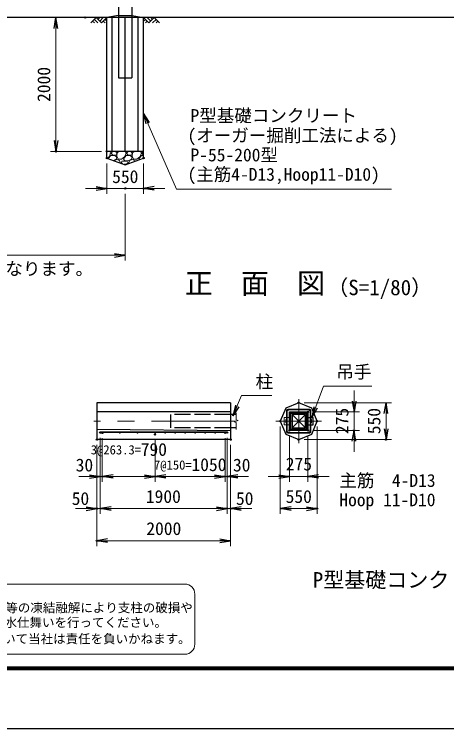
# Model space of a CAD drawing. Units: millimetres, scale not verified. Extents: x -16799 to 16801, y -11879 to 11881.
# Drawn here: x -10322 to -3846, y -11879 to -1191 of the extents above; entities that cross this region are included whole.
import ezdxf
from ezdxf.enums import TextEntityAlignment as Align

# ---------------------------------------------------------------- set-up
doc = ezdxf.new("R2010")
doc.units = ezdxf.units.MM
doc.header["$LTSCALE"] = 40
doc.header["$PDMODE"] = 32
doc.header["$PDSIZE"] = 20
doc.linetypes.add('DASHED', pattern=[7.5, 6, -1.5])
doc.linetypes.add('USER1', pattern=[50.8, 31.75, -6.35, 6.35, -6.35])
for name, color, linetype, lineweight in [('0-0_D-TTL-TXT', 7, 'Continuous', 13), ('0-1_D-STR1', 1, 'Continuous', 25), ('0-2_D-BMK', 2, 'USER1', 13), ('0-3_D-STR3', 3, 'Continuous', 13), ('0-5_D-STR-DIM', 7, 'Continuous', 13), ('0-6_D-STR-TXT', 7, 'Continuous', 13), ('0-7_D-STR4', 7, 'Continuous', 25), ('0-8_0', 7, 'Continuous', 25), ('0-A_D-DCR-HCH', 7, 'Continuous', 13), ('0-B_D-BGD', 7, 'Continuous', 25), ('0-C_D-TTL', 7, 'Continuous', 25)]:
    doc.layers.add(name, color=color, linetype=linetype, lineweight=lineweight)
doc.layers.add('0-9_Defpoints', color=8, linetype='Continuous')
doc.styles.add('ＭＳ ゴシック', font='')
doc.styles.get('ＭＳ ゴシック').set_extended_font_data('MS Gothic')

# ---------------------------------------------------------------- blocks, each defined once
blk = doc.blocks.new('_Open')
at = {"layer": '0-8_0'}
blk.add_line((-40, 6.67), (0, 0), dxfattribs=at)
blk.add_lwpolyline([(-40, -6.67), (0, 0), (-40, 0)], dxfattribs=at)

msp = doc.modelspace()

# ---------------------------------------------------------------- linework, layer by layer
at = {"layer": '0-0_D-TTL-TXT', "color": 2}
for p, q in [((-7768.35, -9714.62), (-15105, -9714.62)), ((-7618.35, -10614.62), (-7618.35, -9864.62)), ((-15105, -10764.62), (-7768.35, -10764.62))]:
    msp.add_line(p, q, dxfattribs=at)
for centre, start, end in [((-7768.35, -9864.62), 0, 90), ((-7768.35, -10614.62), 270, 0)]:
    msp.add_arc(centre, 150, start, end, dxfattribs=at)
at = {"layer": '0-1_D-STR1'}
for p, q in [((-8760.8, -1029.87), (-8760.8, -2141.57)), ((-8560.8, -976.29), (-8560.8, -2141.57)), ((-8760.8, -2141.57), (-8560.8, -2141.57)), ((-6996.86, -7177.96), (-7083.61, -7177.96)), ((-5962.81, -7177.96), (-6162.81, -7377.96)), ((-6162.81, -7177.96), (-5962.81, -7377.96)), ((-6996.86, -7377.96), (-7083.61, -7377.96))]:
    msp.add_line(p, q, dxfattribs=at)
at = {"layer": '0-1_D-STR1', "linetype": 'DASHED'}
msp.add_line((-7083.61, -7377.96), (-7983.61, -7377.96), dxfattribs=at)
msp.add_lwpolyline([(-7083.61, -7177.96), (-7983.61, -7177.96), (-7983.61, -7377.96)], dxfattribs=at)
at = {"layer": '0-1_D-STR1'}
msp.add_lwpolyline([(-6162.81, -7177.96), (-6162.81, -7377.96), (-5962.81, -7377.96), (-5962.81, -7177.96)], close=True, dxfattribs=at)
at = {"layer": '0-2_D-BMK'}
for p, q in [((-6062.81, -6949.01), (-6062.81, -7606.91)), ((-6996.86, -7277.96), (-9129.47, -7277.96)), ((-6406.75, -7277.96), (-5718.87, -7277.96))]:
    msp.add_line(p, q, dxfattribs=at)
at = {"layer": '0-3_D-STR3'}
for p, q in [((-6244.31, -7112.96), (-6244.31, -7442.96)), ((-6234.31, -7442.96), (-6234.31, -7112.96)), ((-5897.81, -7096.46), (-6227.81, -7096.46)), ((-6227.81, -7106.46), (-5897.81, -7106.46)), ((-5891.31, -7112.96), (-5891.31, -7442.96)), ((-5881.31, -7112.96), (-5881.31, -7442.96)), ((-6278.81, -7332.96), (-6278.81, -7222.96)), ((-6200.31, -7222.96), (-6278.81, -7222.96)), ((-6253.31, -7298.46), (-6253.31, -7257.46)), ((-6244.31, -7298.46), (-6244.31, -7257.46)), ((-6200.31, -7332.96), (-6278.81, -7332.96)), ((-7133.61, -7436.46), (-9033.61, -7436.46)), ((-9033.61, -7436.46), (-9033.61, -7449.46)), ((-7133.61, -7449.46), (-9033.61, -7449.46)), ((-7133.61, -7436.46), (-7133.61, -7449.46)), ((-5897.81, -7449.46), (-6227.81, -7449.46)), ((-5897.81, -7459.46), (-6227.81, -7459.46))]:
    msp.add_line(p, q, dxfattribs=at)
for centre, radius in [((-6227.81, -7112.96), 6.5), ((-5897.81, -7112.96), 6.5), ((-9003.61, -7454.46), 5), ((-8740.21, -7454.46), 5), ((-8476.91, -7454.46), 5), ((-8213.61, -7454.46), 5), ((-8063.61, -7454.46), 5), ((-7913.61, -7454.46), 5), ((-7763.61, -7454.46), 5), ((-7613.61, -7454.46), 5), ((-7463.61, -7454.46), 5), ((-7313.61, -7454.46), 5), ((-7163.61, -7454.46), 5), ((-6227.81, -7442.96), 6.5), ((-5897.81, -7442.96), 6.5)]:
    msp.add_circle(centre, radius, dxfattribs=at)
for centre, radius, start, end in [((-6227.81, -7112.96), 16.5, 90, 180), ((-5897.81, -7112.96), 16.5, 0, 90), ((-6248.81, -7257.46), 4.5, 0, 180), ((-6248.81, -7298.46), 4.5, 180, 0), ((-6227.81, -7442.96), 16.5, 180, 270), ((-5897.81, -7442.96), 16.5, 270, 0)]:
    msp.add_arc(centre, radius, start, end, dxfattribs=at)
at = {"layer": '0-5_D-STR-DIM'}
for p, q in [((-9340.8, -1241.57), (-9779.03, -1241.57)), ((-9699.03, -1401.57), (-9699.03, -3081.57)), ((-9015.8, -3241.57), (-9779.03, -3241.57)), ((-8935.8, -3421.57), (-8935.8, -3876.44)), ((-8385.8, -3421.57), (-8385.8, -3876.44)), ((-9095.8, -3796.44), (-9255.8, -3796.44)), ((-8935.8, -3796.44), (-8385.8, -3796.44)), ((-8225.8, -3796.44), (-8065.8, -3796.44)), ((-8660.8, -3876.44), (-8660.8, -4876.44)), ((-8820.8, -4796.44), (-12908.8, -4796.44)), ((-5234.49, -6980.46), (-5234.49, -6820.46)), ((-5982.81, -7002.96), (-4674.49, -7002.96)), ((-6996.86, -7152.96), (-6996.86, -7256.16)), ((-5845.31, -7140.46), (-5154.49, -7140.46)), ((-5234.49, -7140.46), (-5234.49, -7415.46)), ((-6966.9, -7267.06), (-7026.81, -7288.86)), ((-6996.86, -7256.16), (-6966.9, -7267.06)), ((-4754.49, -7162.96), (-4754.49, -7392.96)), ((-7026.81, -7288.86), (-6996.86, -7299.77)), ((-6996.86, -7299.77), (-6996.86, -7402.96)), ((-6337.81, -7357.96), (-6337.81, -8666.28)), ((-5787.81, -7357.96), (-5787.81, -8666.28)), ((-5845.31, -7415.46), (-5154.49, -7415.46)), ((-9033.61, -7529.46), (-9033.61, -8186.28)), ((-9033.61, -7529.46), (-9033.61, -8666.28)), ((-9033.61, -7529.46), (-9033.61, -8666.28)), ((-9003.61, -7534.46), (-9003.61, -8186.28)), ((-9003.61, -7534.46), (-9003.61, -8186.28)), ((-8213.61, -7557.96), (-8213.61, -8186.28)), ((-8213.51, -7557.96), (-8213.51, -8186.28)), ((-7163.61, -7534.46), (-7163.61, -8186.28)), ((-7163.61, -7534.46), (-7163.61, -8186.28)), ((-7133.61, -7529.46), (-7133.61, -8186.28)), ((-7133.61, -7529.46), (-7133.61, -8666.28)), ((-7133.61, -7529.46), (-7133.61, -8666.28)), ((-6200.31, -7495.46), (-6200.31, -8186.28)), ((-5982.81, -7552.96), (-4674.49, -7552.96)), ((-5925.31, -7495.46), (-5925.31, -8186.28)), ((-5234.49, -7575.46), (-5234.49, -7735.46)), ((-9083.61, -7632.96), (-9083.61, -8666.28)), ((-9083.61, -7632.96), (-9083.61, -9146.28)), ((-7083.61, -7632.96), (-7083.61, -8666.28)), ((-7083.61, -7632.96), (-7083.61, -9146.28)), ((-9193.61, -8106.28), (-9353.61, -8106.28)), ((-9033.61, -8106.28), (-9003.61, -8106.28)), ((-8373.51, -8106.28), (-8843.61, -8106.28)), ((-8843.61, -8106.28), (-8683.61, -8106.28)), ((-7323.61, -8106.28), (-8053.61, -8106.28)), ((-7323.61, -8106.28), (-7483.61, -8106.28)), ((-7163.61, -8106.28), (-7133.61, -8106.28)), ((-6973.61, -8106.28), (-6813.61, -8106.28)), ((-6360.31, -8106.28), (-6520.31, -8106.28)), ((-6200.31, -8106.28), (-5925.31, -8106.28)), ((-5765.31, -8106.28), (-5605.31, -8106.28)), ((-9243.61, -8586.28), (-9403.61, -8586.28)), ((-9033.61, -8586.28), (-9083.61, -8586.28)), ((-8873.61, -8586.28), (-8713.61, -8586.28)), ((-8873.61, -8586.28), (-7293.61, -8586.28)), ((-7293.61, -8586.28), (-7453.61, -8586.28)), ((-7133.61, -8586.28), (-7083.61, -8586.28)), ((-6923.61, -8586.28), (-6763.61, -8586.28)), ((-6177.81, -8586.28), (-5947.81, -8586.28)), ((-7243.61, -9066.28), (-8923.61, -9066.28))]:
    msp.add_line(p, q, dxfattribs=at)
at = {"layer": '0-6_D-STR-TXT'}
for points in [[(-4670.62, -3805.6), (-7892.59, -3805.6), (-8385, -2673.95)], [(-4967.71, -6752.34), (-5691.2, -6752.34), (-5866.54, -7221.09)], [(-6462.67, -6895.36), (-6920.17, -6895.36), (-7047.47, -7196.76)]]:
    msp.add_lwpolyline(points, dxfattribs=at)
at = {"layer": '0-7_D-STR4'}
for p, q in [((-8760.8, -1211.57), (-8935.8, -1241.57)), ((-8855.25, -3241.57), (-8855.25, -1241.57)), ((-8660.8, -3241.57), (-8660.8, -1241.57)), ((-8560.8, -1211.57), (-8385.8, -1241.57)), ((-8466.35, -3241.57), (-8466.35, -1241.57)), ((-7083.61, -7002.96), (-9083.61, -7002.96)), ((-9083.61, -7002.96), (-9083.61, -7552.96)), ((-7083.61, -7002.96), (-7083.61, -7552.96)), ((-7083.61, -7552.96), (-9083.61, -7552.96))]:
    msp.add_line(p, q, dxfattribs=at)
msp.add_lwpolyline([(-8935.8, -3341.57), (-8660.8, -3441.57), (-8385.8, -3341.57)], dxfattribs=at)
for points in [[(-6062.81, -7002.96), (-6257.27, -7083.51), (-6337.81, -7277.96), (-6257.27, -7472.42), (-6062.81, -7552.96), (-5868.36, -7472.42), (-5787.81, -7277.96), (-5868.36, -7083.51)], [(-6200.31, -7140.46), (-5925.31, -7140.46), (-5925.31, -7415.46), (-6200.31, -7415.46)], [(-6180.31, -7160.46), (-5945.31, -7160.46), (-5945.31, -7395.46), (-6180.31, -7395.46)]]:
    msp.add_lwpolyline(points, close=True, dxfattribs=at)
at = {"layer": '0-8_0'}
for p, q in [((-7083.61, -7140.46), (-9083.61, -7140.46)), ((-6200.31, -7140.46), (-6180.31, -7160.46)), ((-5925.31, -7140.46), (-5945.31, -7160.46)), ((-9083.61, -7395.46), (-7083.61, -7415.46)), ((-6200.31, -7415.46), (-6180.31, -7395.46)), ((-5945.31, -7395.46), (-5925.31, -7415.46))]:
    msp.add_line(p, q, dxfattribs=at)
at = {"layer": '0-8_0', "color": 3}
for p, q in [((-5925.31, -7222.96), (-5846.81, -7222.96)), ((-5881.31, -7298.46), (-5881.31, -7257.46)), ((-5872.31, -7298.46), (-5872.31, -7257.46)), ((-5846.81, -7332.96), (-5846.81, -7222.96)), ((-5925.31, -7332.96), (-5846.81, -7332.96))]:
    msp.add_line(p, q, dxfattribs=at)
for centre, start, end in [((-5876.81, -7257.46), 0, 180), ((-5876.81, -7298.46), 180, 0)]:
    msp.add_arc(centre, 4.5, start, end, dxfattribs=at)
at = {"layer": '0-9_Defpoints'}
for p in [(-9260.8, -1241.57), (-9699.03, -3241.57), (-8935.8, -3241.57), (-8935.8, -3341.57), (-8385.8, -3341.57), (-8660.8, -3796.44), (-8385.8, -3796.44), (-6062.81, -7002.96), (-5925.31, -7140.46), (-6337.81, -7277.96), (-5787.81, -7277.96), (-9033.61, -7449.46), (-9003.61, -7454.46), (-8213.61, -7477.96), (-8213.51, -7477.96), (-7163.61, -7454.46), (-7133.61, -7449.46), (-6200.31, -7415.46), (-5925.31, -7415.46), (-5925.31, -7415.46), (-5234.49, -7415.46), (-9083.61, -7552.96), (-7083.61, -7552.96), (-6062.81, -7552.96), (-4754.49, -7552.96), (-9003.61, -8106.28), (-8213.61, -8106.28), (-7133.61, -8106.28), (-5925.31, -8106.28), (-9083.61, -8586.28), (-7133.61, -8586.28), (-7083.61, -8586.28), (-5787.81, -8586.28), (-9083.61, -9066.28)]:
    msp.add_point(p, dxfattribs=at)
at = {"layer": '0-A_D-DCR-HCH'}
for p, q in [((-9095.44, -1241.57), (-9175.25, -1321.39)), ((-9122.04, -1268.18), (-9068.59, -1321.39)), ((-9095.44, -1241.57), (-9015.62, -1321.39)), ((-9068.83, -1268.18), (-9042.22, -1241.57)), ((-9042.22, -1294.78), (-8989.01, -1241.57)), ((-9015.62, -1321.39), (-8935.8, -1241.57)), ((-8962.41, -1268.18), (-8935.8, -1294.66)), ((-8305.98, -1321.39), (-8385.8, -1241.57)), ((-8359.19, -1268.18), (-8385.8, -1294.66)), ((-8279.38, -1294.78), (-8332.59, -1241.57)), ((-8226.16, -1241.57), (-8305.98, -1321.39)), ((-8252.63, -1268.32), (-8279.38, -1241.57)), ((-8199.56, -1268.18), (-8253.01, -1321.39)), ((-8226.16, -1241.57), (-8146.35, -1321.39)), ((-9148.65, -1294.78), (-9121.92, -1321.39)), ((-8989.01, -1294.78), (-8962.28, -1321.39)), ((-8332.59, -1294.78), (-8359.32, -1321.39)), ((-8172.95, -1294.78), (-8199.68, -1321.39)), ((-8915.65, -3348.9), (-8876.68, -3305.59)), ((-8897.38, -3319.39), (-8878.98, -3261.89)), ((-8878.98, -3261.89), (-8891.4, -3241.57)), ((-8876.68, -3305.59), (-8816.88, -3305.59)), ((-8873.77, -3241.57), (-8872.08, -3245.79)), ((-8872.08, -3245.79), (-8865.04, -3241.57)), ((-8849.08, -3243.49), (-8872.08, -3266.49)), ((-8872.08, -3266.49), (-8853.68, -3294.09)), ((-8853.68, -3294.09), (-8796.18, -3300.99)), ((-8803.08, -3250.39), (-8849.08, -3243.49)), ((-8816.88, -3305.59), (-8786.98, -3326.29)), ((-8784.68, -3266.49), (-8803.08, -3250.39)), ((-8796.18, -3300.99), (-8784.68, -3280.29)), ((-8782.38, -3264.19), (-8784.68, -3312.49)), ((-8784.68, -3280.29), (-8784.68, -3266.49)), ((-8784.68, -3312.49), (-8766.28, -3356.19)), ((-8757.6, -3241.57), (-8782.38, -3264.19)), ((-8688.08, -3351.59), (-8646.68, -3305.59)), ((-8667.38, -3319.39), (-8648.98, -3261.89)), ((-8648.98, -3261.89), (-8661.4, -3241.57)), ((-8646.68, -3305.59), (-8586.88, -3305.59)), ((-8643.77, -3241.57), (-8642.08, -3245.79)), ((-8642.08, -3245.79), (-8635.04, -3241.57)), ((-8619.08, -3243.49), (-8642.08, -3266.49)), ((-8642.08, -3266.49), (-8623.68, -3294.09)), ((-8623.68, -3294.09), (-8566.18, -3300.99)), ((-8573.08, -3250.39), (-8619.08, -3243.49)), ((-8586.88, -3305.59), (-8556.98, -3326.29)), ((-8554.68, -3266.49), (-8573.08, -3250.39)), ((-8566.18, -3300.99), (-8554.68, -3280.29)), ((-8552.38, -3264.19), (-8554.68, -3312.49)), ((-8554.68, -3280.29), (-8554.68, -3266.49)), ((-8554.68, -3312.49), (-8536.28, -3356.19)), ((-8527.6, -3241.57), (-8552.38, -3264.19)), ((-8458.08, -3351.59), (-8416.68, -3305.59)), ((-8437.38, -3319.39), (-8418.98, -3261.89)), ((-8418.98, -3261.89), (-8431.4, -3241.57)), ((-8416.68, -3305.59), (-8385.8, -3305.59)), ((-8413.77, -3241.57), (-8412.08, -3245.79)), ((-8412.08, -3245.79), (-8405.04, -3241.57)), ((-8389.08, -3243.49), (-8412.08, -3266.49)), ((-8412.08, -3266.49), (-8393.68, -3294.09)), ((-8393.68, -3294.09), (-8385.8, -3295.04)), ((-8385.8, -3243.99), (-8389.08, -3243.49)), ((-8929.19, -3343.98), (-8897.38, -3319.39)), ((-8796.18, -3358.49), (-8834.32, -3378.47)), ((-8823.8, -3382.3), (-8821.48, -3376.89)), ((-8821.48, -3376.89), (-8784.68, -3365.39)), ((-8786.98, -3326.29), (-8796.18, -3358.49)), ((-8784.68, -3365.39), (-8747.88, -3379.19)), ((-8766.28, -3356.19), (-8717.98, -3358.49)), ((-8747.88, -3379.19), (-8734.08, -3409.09)), ((-8735.92, -3414.25), (-8734.08, -3409.09)), ((-8717.98, -3358.49), (-8667.38, -3319.39)), ((-8717.98, -3409.09), (-8711.08, -3390.69)), ((-8701.91, -3426.62), (-8717.98, -3409.09)), ((-8667.38, -3386.09), (-8711.08, -3390.69)), ((-8671.98, -3379.19), (-8688.08, -3351.59)), ((-8614.48, -3383.79), (-8671.98, -3379.19)), ((-8621.38, -3397.59), (-8667.38, -3386.09)), ((-8619.08, -3409.09), (-8639.78, -3432.09)), ((-8619.08, -3409.09), (-8621.38, -3397.59)), ((-8566.18, -3358.49), (-8614.48, -3383.79)), ((-8607.58, -3409.09), (-8602.71, -3420.45)), ((-8605.28, -3409.09), (-8591.48, -3376.89)), ((-8591.48, -3376.89), (-8554.68, -3365.39)), ((-8556.98, -3326.29), (-8566.18, -3358.49)), ((-8554.68, -3365.39), (-8517.88, -3379.19)), ((-8536.28, -3356.19), (-8487.98, -3358.49)), ((-8517.88, -3379.19), (-8513.77, -3388.1)), ((-8487.98, -3358.49), (-8437.38, -3319.39)), ((-8450.25, -3365.01), (-8458.08, -3351.59)), ((-8639.78, -3432.09), (-8677.78, -3435.4))]:
    msp.add_line(p, q, dxfattribs=at)
at = {"layer": '0-B_D-BGD'}
for p, q in [((-268.8, -1241.57), (-13868.8, -1241.57)), ((-8935.8, -3341.57), (-8935.8, -1241.57)), ((-8760.8, -1211.57), (-8560.8, -1211.57)), ((-8385.8, -3341.57), (-8385.8, -1241.57)), ((-8385.8, -3241.57), (-8935.8, -3241.57))]:
    msp.add_line(p, q, dxfattribs=at)
at = {"layer": '0-C_D-TTL', "color": 2}
msp.add_lwpolyline([(-16798.72, 11880.91), (16801.28, 11880.91), (16801.28, -11879.09), (-16798.72, -11879.09)], close=True, dxfattribs=at)
at = {"layer": '0-C_D-TTL'}
for points in [[(-15718.72, 11000.91), (15721.28, 11000.91), (15721.28, -10999.09), (-15718.72, -10999.09)], [(-15708.72, 10990.91), (15711.28, 10990.91), (15711.28, -10989.09), (-15708.72, -10989.09)], [(-15698.72, 10980.91), (15701.28, 10980.91), (15701.28, -10979.09), (-15698.72, -10979.09)], [(-15688.72, 10970.91), (15691.28, 10970.91), (15691.28, -10969.09), (-15688.72, -10969.09)], [(-15678.72, 10960.91), (15681.28, 10960.91), (15681.28, -10959.09), (-15678.72, -10959.09)]]:
    msp.add_lwpolyline(points, close=True, dxfattribs=at)

# ---------------------------------------------------------------- block references
at = {"layer": '0-5_D-STR-DIM', "xscale": 4, "yscale": 4}
for p, rotation in [((-9699.03, -1241.57), 90), ((-9699.03, -3241.57), 270), ((-8385.8, -3796.44), 180), ((-5234.49, -7140.46), 270), ((-4754.49, -7002.96), 90), ((-5234.49, -7415.46), 90), ((-4754.49, -7552.96), 270), ((-9003.61, -8106.28), 180), ((-9003.61, -8106.28), 180), ((-8213.61, -8106.28), 180), ((-7133.61, -8106.28), 180), ((-5925.31, -8106.28), 180), ((-9033.61, -8586.28), 180), ((-9033.61, -8586.28), 180), ((-7083.61, -8586.28), 180), ((-6337.81, -8586.28), 180), ((-9083.61, -9066.28), 180)]:
    msp.add_blockref('_Open', p, dxfattribs=dict(at, rotation=rotation))
for p in [(-8935.8, -3796.44), (-8660.8, -4796.44), (-9033.61, -8106.28), (-8213.51, -8106.28), (-7163.61, -8106.28), (-7163.61, -8106.28), (-6200.31, -8106.28), (-9083.61, -8586.28), (-7133.61, -8586.28), (-7133.61, -8586.28), (-5787.81, -8586.28), (-7083.61, -9066.28)]:
    msp.add_blockref('_Open', p, dxfattribs=at)
at = {"layer": '0-6_D-STR-TXT', "xscale": 4, "yscale": 4}
for p, rotation in [((-8385.8, -2672.12), 113.51515), ((-7048.25, -7198.61), 247.10241), ((-5867.24, -7222.96), 249.49178)]:
    msp.add_blockref('_Open', p, dxfattribs=dict(at, rotation=rotation))

# ---------------------------------------------------------------- texts
at = {"layer": '0-0_D-TTL-TXT', "style": 'ＭＳ ゴシック'}
for s, height, p in [('正\u3000面\u3000図', 307.9, (-7768.02, -5463.2)), ('（S=1/80）', 230.8, (-5635.33, -5463.02)), ('P型基礎コンクリート配筋図', 230.8, (-5852.13, -9836.24)), ('凍結の恐れがある場所への設置は、内部に溜まった雨水等の凍結融解により支柱の破損や', 137.2, (-15134.46, -10178.64)), ('コンクリート基礎の破損の恐れがありますので施工時、水仕舞いを行ってください。', 137.2, (-15146.79, -10398.91)), ('施工による水仕舞い不備で起こる支柱・基礎の破損について当社は責任を負いかねます。 ', 137.2, (-15167.77, -10643.39))]:
    msp.add_text(s, height=height, dxfattribs=at).set_placement(p, align=Align.BOTTOM_LEFT)
at = {"layer": '0-5_D-STR-DIM', "style": 'ＭＳ ゴシック'}
for s, p in [('2000', (-9726.02, -2502.57)), ('275', (-5260.04, -7471.36)), ('550', (-4781.49, -7473.46))]:
    msp.add_text(s, height=192.4, rotation=90, dxfattribs=at).set_placement(p, align=Align.BOTTOM_LEFT)
for s, height, p in [('550', 192.4, (-8856.3, -3773.8)), ('3@263.3=', 138.4, (-9176.89, -7816.92)), ('790', 192.4, (-8428.09, -7855.28)), ('30', 192.4, (-9402.51, -8088.35)), ('7@150=', 138.4, (-8230.14, -8044.15)), ('1050', 192.4, (-7668.54, -8082.52)), ('30', 192.4, (-7046.99, -8088.35)), ('275', 192.4, (-6256.21, -8073.44)), ('1900', 192.4, (-8351.21, -8559.29)), ('550', 192.4, (-6258.31, -8559.29)), ('50', 192.4, (-9462.19, -8589.29)), ('50', 192.4, (-7002.09, -8589.29)), ('2000', 192.4, (-8344.61, -9039.29))]:
    msp.add_text(s, height=height, dxfattribs=at).set_placement(p, align=Align.BOTTOM_LEFT)
at = {"layer": '0-6_D-STR-TXT', "style": 'ＭＳ ゴシック'}
for s, p in [('P型基礎コンクリート', (-7682.81, -2860.18)), ('(オーガー掘削工法による)', (-7728.49, -3157.06)), ('P-55-200型', (-7682.81, -3449.18)), ('(主筋4-D13,Hoop11-D10)', (-7728.49, -3739.52)), ('※隅部は寸法が異なります。', (-12554.14, -5150.68)), ('吊手', (-5498.68, -6694.89)), ('柱', (-6708.35, -6840.96)), ('主筋  4-D13', (-5453.68, -8319.17)), ('Hoop 11-D10', (-5453.68, -8608.5))]:
    msp.add_text(s, height=192.4, dxfattribs=at).set_placement(p, align=Align.BOTTOM_LEFT)

doc.saveas('drawing.dxf')
